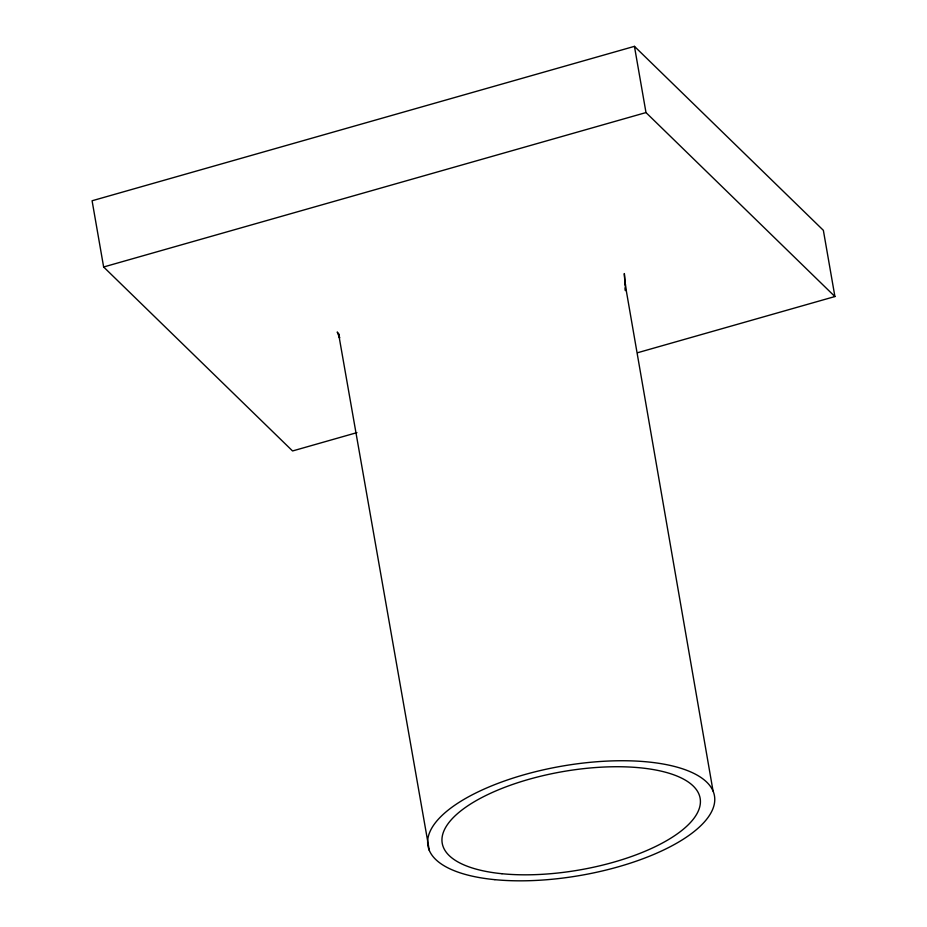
<?xml version="1.0" encoding="UTF-8"?>
<svg xmlns="http://www.w3.org/2000/svg" width="927" height="927" viewBox="0 0 927 927"><rect width="100%" height="100%" fill="white"/><g stroke="black" fill="none" stroke-linecap="round" stroke-linejoin="round"><path stroke-width="1.39" d="M625.528 284.357L625.412 290.591L625.227 287.741M637.695 352.7L834.914 296.547L823.361 230.325L634.439 46.35L92.086 200.765L103.639 266.988L292.561 450.962L356.93 432.631M103.639 266.988L645.992 112.573L834.914 296.547M338.726 334.16L337.243 331.993L339.56 337.892M339.664 337.764L338.598 333.871L429.328 850.499M634.439 46.35L645.992 112.573M713.06 791.067L625.331 285.157L624.323 273.546L625.053 284.902M501.97 873.721A130.881 49.873 -9.9 0 0 700.302 803.709A130.881 49.873 -9.9 0 0 511.31 784.902A130.881 49.873 -9.9 0 0 501.97 873.721M494.879 879.665A145.423 55.423 -9.9 0 0 714.671 801.531A145.423 55.423 -9.9 0 0 504.021 781.148A145.423 55.423 -9.9 0 0 494.879 879.665"/></g></svg>
